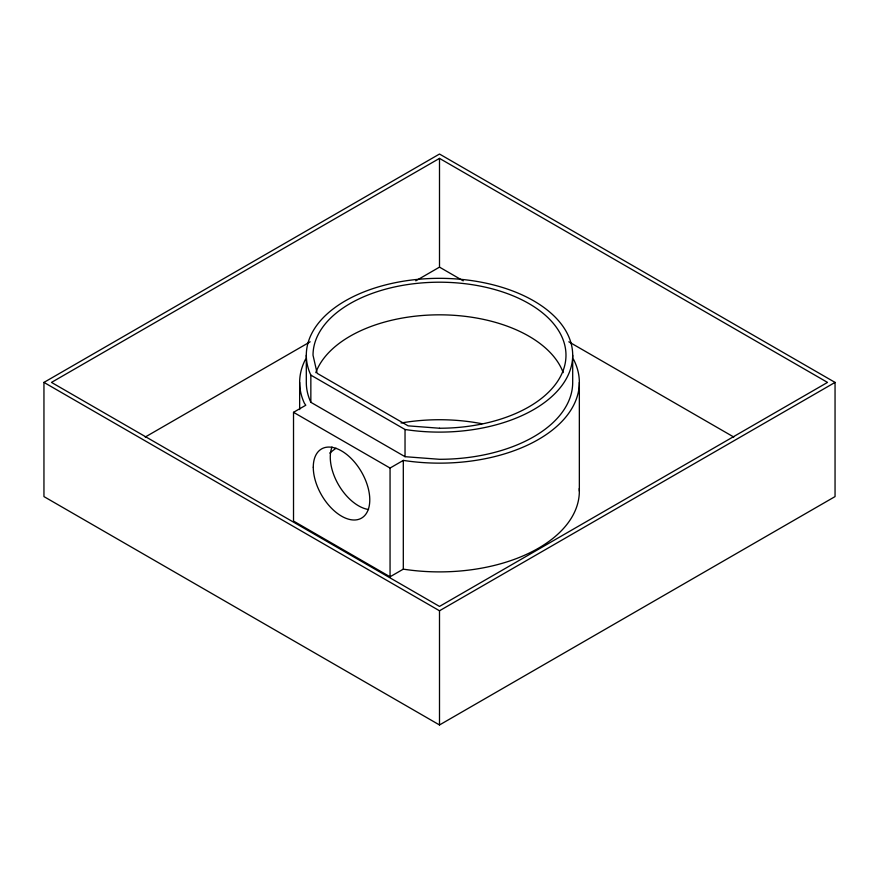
<?xml version="1.0" encoding="UTF-8"?>
<svg xmlns="http://www.w3.org/2000/svg" width="879" height="879" viewBox="0 0 879 879"><rect width="100%" height="100%" fill="white"/><g stroke="black" fill="none" stroke-linecap="round" stroke-linejoin="round"><path stroke-width="1.32" d="M43.95 382.409L439.5 154.034L835.05 382.409L835.05 496.591L439.5 724.966L43.95 496.591L43.95 382.409L439.5 610.773L835.05 382.409M439.5 158.385L51.487 382.409L439.5 606.422L827.513 382.409L439.5 158.385L439.5 267.139L415.767 280.84M145.222 437.039L310.166 341.81M579.272 488.537A139.849 80.736 0 0 1 403.307 569.142L390.056 576.789L293.52 521.06L293.52 412.317L305.793 405.23L304.42 403.307A139.849 80.736 0 0 1 305.518 359.269M293.52 412.317L390.056 468.046L403.307 460.398A139.849 80.736 0 0 0 539.805 438.665A139.849 80.736 0 0 0 573.482 359.269M306.31 355.215L306.31 382.409A133.19 76.891 0 0 0 310.847 402.307L405.032 456.684L439.5 459.299A133.19 76.891 0 0 0 572.69 382.409L572.69 355.215M439.5 267.139L463.233 280.84M568.834 341.81L733.778 437.039M310.847 375.124L405.032 429.49A133.19 76.891 0 0 0 572.185 361.917A133.19 76.891 0 0 0 427.897 278.621A133.19 76.891 0 0 0 310.847 375.124L310.847 402.307M579.349 382.409L579.349 491.152M439.5 610.773L439.5 724.966M405.032 429.49L405.032 456.684M403.307 460.398L403.307 569.142M390.056 468.046L390.056 576.789M299.651 382.409L299.651 409.592M315.803 372.641A126.477 73.023 0 0 1 439.5 314.825A126.477 73.023 0 0 1 563.197 372.641M329.768 453.07A133.136 76.858 0 0 1 336.053 448.213M401.055 423.008A133.136 76.858 0 0 1 481.923 423.733M368.565 509.523A39.962 23.304 59.5 0 1 338.635 484.988A39.962 23.304 59.5 0 1 331.998 447.015M439.5 428.238L408.142 425.854L317.154 373.322L313.023 355.215A126.477 73.023 0 0 1 439.5 282.203A126.477 73.023 0 0 1 565.977 355.215A126.477 73.023 0 0 1 439.5 428.238M313.276 467.21A39.962 23.074 60 0 0 355.654 519.939A39.962 23.074 60 0 0 355.654 463.431A39.962 23.074 60 0 0 313.276 467.21"/></g></svg>
